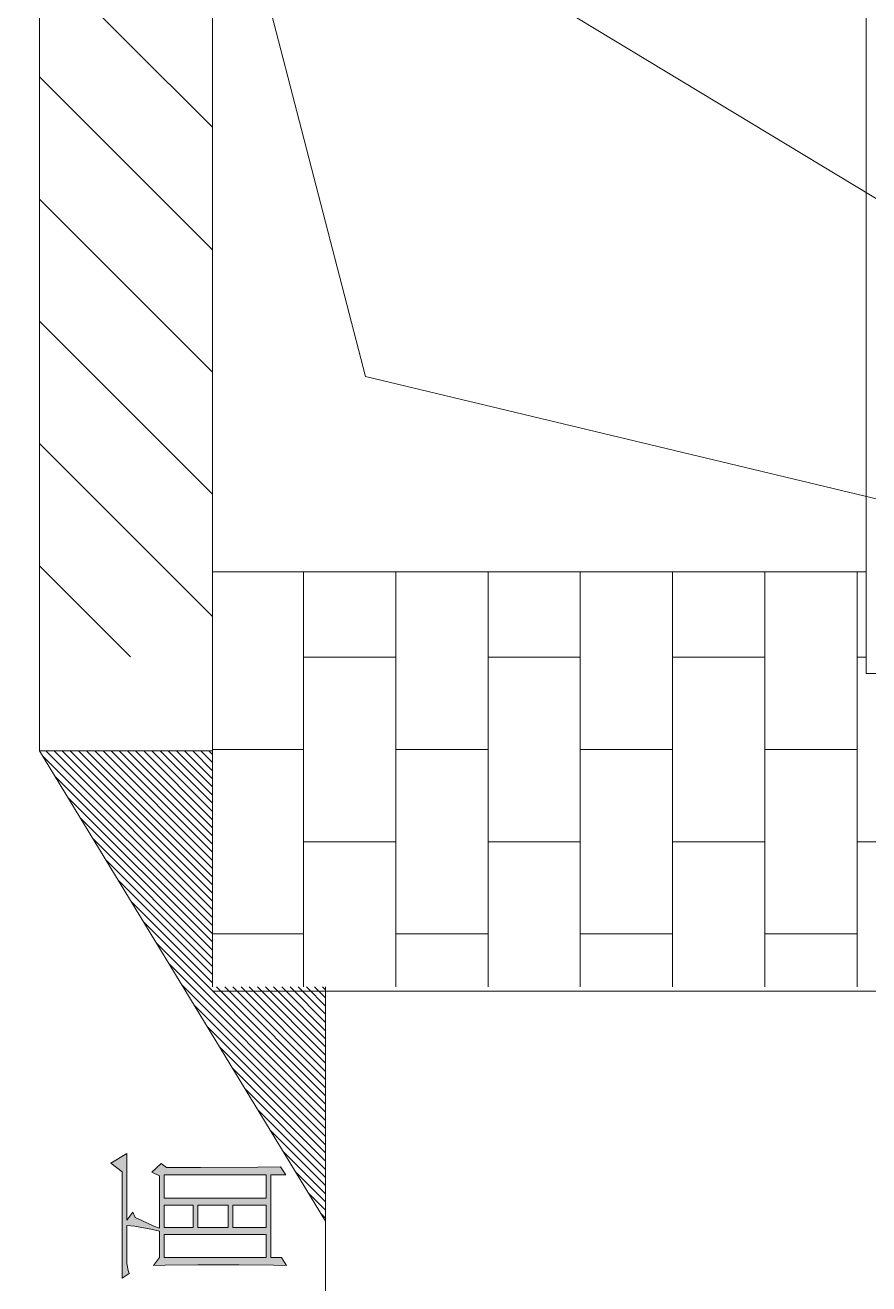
# Model space of a CAD drawing. Header units: millimetres. Extents: x 568 to 57335, y 85 to 28579.
# Drawn here: x 57029 to 57072.9, y 28231.8 to 28297.2 of the extents above; entities that cross this region are included whole.
import ezdxf

# ---------------------------------------------------------------- set-up
doc = ezdxf.new("R2010")
doc.units = ezdxf.units.MM

msp = doc.modelspace()

# ---------------------------------------------------------------- hatches: boundary and pattern name
h = msp.add_hatch(color=0)
h.paths.add_polyline_path([(57036.038, 28234.49), (57035.582, 28234.597), (57034.731, 28234.749), (57034.336, 28234.794), (57034.336, 28233.017), (57034.336, 28232.811), (57034.397, 28232.447), (57034.458, 28232.295), (57034.101, 28232.052), (57034.101, 28237.59), (57033.508, 28238.038), (57034.336, 28238.532), (57034.336, 28235.068), (57034.655, 28235.486), (57034.777, 28235.205), (57035.111, 28235.045), (57035.742, 28234.764), (57036.038, 28234.65), (57036.038, 28237.37), (57035.643, 28237.567), (57036.114, 28238.008), (57036.395, 28237.811), (57038.173, 28237.811), (57041.144, 28237.826), (57042.336, 28237.841), (57042.61, 28237.423), (57041.82, 28237.423), (57041.82, 28233.13), (57042.374, 28233.13), (57042.648, 28232.713), (57041.956, 28232.728), (57040.186, 28232.743), (57039.107, 28232.743), (57038.029, 28232.743), (57036.334, 28232.728), (57035.719, 28232.713), (57036.038, 28233.13)])
h.paths.add_polyline_path([(57036.273, 28236.207), (57041.584, 28236.207), (57041.584, 28237.423), (57036.273, 28237.423)])
h.paths.add_polyline_path([(57036.273, 28233.13), (57041.584, 28233.13), (57041.584, 28234.323), (57036.273, 28234.323)])
h.paths.add_polyline_path([(57039.844, 28234.68), (57041.584, 28234.68), (57041.584, 28235.843), (57039.844, 28235.843)])
h.paths.add_polyline_path([(57038.021, 28234.68), (57039.609, 28234.68), (57039.609, 28235.843), (57038.021, 28235.843)])
h.paths.add_polyline_path([(57036.273, 28234.68), (57037.778, 28234.68), (57037.778, 28235.843), (57036.273, 28235.843)])

# ---------------------------------------------------------------- linework, layer by layer
at = {"color": 0, "lineweight": 0}
for points in [[(57010.989, 28325.828), (57074.945, 28287.202)], [(57029.8, 28259.471), (57029.8, 28318.656)], [(57072.787, 28263.498), (57072.787, 28316.065)], [(57038.796, 28247.201), (57038.796, 28314.948)], [(57046.758, 28278.943), (57038.796, 28309.66)], [(57038.796, 28291.897), (57029.8, 28300.885)], [(57038.796, 28285.531), (57029.8, 28294.526)], [(57038.796, 28279.171), (57029.8, 28288.167)], [(57038.796, 28272.812), (57029.8, 28281.808)], [(57089.175, 28268.786), (57046.758, 28278.943)], [(57038.796, 28266.453), (57029.8, 28275.449)], [(57034.526, 28264.364), (57029.8, 28269.09)], [(57038.796, 28268.786), (57072.787, 28268.786)], [(57043.529, 28247.201), (57043.529, 28268.786)], [(57048.331, 28247.201), (57048.331, 28268.786)], [(57053.125, 28247.201), (57053.125, 28268.786)], [(57057.919, 28247.201), (57057.919, 28268.786)], [(57062.72, 28247.201), (57062.72, 28268.786)], [(57067.514, 28247.201), (57067.514, 28268.786)], [(57072.316, 28247.201), (57072.316, 28268.786)], [(57048.331, 28264.341), (57043.529, 28264.341)], [(57057.919, 28264.341), (57053.125, 28264.341)], [(57067.514, 28264.341), (57062.72, 28264.341)], [(57072.787, 28264.341), (57072.316, 28264.341)], [(57072.787, 28263.498), (57076.381, 28263.498)], [(57038.796, 28259.471), (57029.8, 28259.471)], [(57029.8, 28259.471), (57044.676, 28235.022)], [(57038.796, 28250.384), (57029.952, 28259.22)], [(57038.796, 28250.802), (57030.127, 28259.471)], [(57038.796, 28251.228), (57030.553, 28259.471)], [(57038.796, 28251.653), (57030.978, 28259.471)], [(57038.796, 28252.079), (57031.396, 28259.471)], [(57038.796, 28252.504), (57031.821, 28259.471)], [(57038.796, 28252.93), (57032.247, 28259.471)], [(57038.796, 28253.347), (57032.672, 28259.471)], [(57038.796, 28253.773), (57033.098, 28259.471)], [(57038.796, 28254.198), (57033.523, 28259.471)], [(57038.796, 28254.624), (57033.941, 28259.471)], [(57038.796, 28255.049), (57034.367, 28259.471)], [(57038.796, 28255.475), (57034.792, 28259.471)], [(57038.796, 28255.893), (57035.217, 28259.471)], [(57038.796, 28256.318), (57035.643, 28259.471)], [(57038.796, 28256.744), (57036.068, 28259.471)], [(57038.796, 28257.169), (57036.486, 28259.471)], [(57038.796, 28257.594), (57036.912, 28259.471)], [(57038.796, 28258.02), (57037.337, 28259.471)], [(57038.796, 28258.438), (57037.763, 28259.471)], [(57038.796, 28258.863), (57038.188, 28259.471)], [(57038.796, 28259.289), (57038.606, 28259.471)], [(57043.529, 28259.539), (57038.796, 28259.539)], [(57053.125, 28259.539), (57048.331, 28259.539)], [(57062.72, 28259.539), (57057.919, 28259.539)], [(57072.316, 28259.539), (57067.514, 28259.539)], [(57038.796, 28249.959), (57030.613, 28258.141)], [(57038.796, 28249.534), (57031.267, 28257.055)], [(57038.796, 28249.108), (57031.928, 28255.976)], [(57038.796, 28248.683), (57032.589, 28254.89)], [(57048.331, 28254.745), (57043.529, 28254.745)], [(57057.919, 28254.745), (57053.125, 28254.745)], [(57067.514, 28254.745), (57062.72, 28254.745)], [(57077.11, 28254.745), (57072.316, 28254.745)], [(57038.796, 28248.257), (57033.25, 28253.811)], [(57038.796, 28247.839), (57033.903, 28252.724)], [(57038.796, 28247.414), (57034.564, 28251.646)], [(57044.676, 28241.108), (57035.225, 28250.559)], [(57043.529, 28249.951), (57038.796, 28249.951)], [(57053.125, 28249.951), (57048.331, 28249.951)], [(57062.72, 28249.951), (57057.919, 28249.951)], [(57072.316, 28249.951), (57067.514, 28249.951)], [(57044.676, 28240.682), (57035.878, 28249.473)], [(57044.676, 28240.257), (57036.539, 28248.394)], [(57044.676, 28239.831), (57037.2, 28247.307)], [(57044.676, 28241.533), (57039.001, 28247.201)], [(57044.676, 28241.959), (57039.426, 28247.201)], [(57044.676, 28242.377), (57039.852, 28247.201)], [(57044.676, 28242.802), (57040.277, 28247.201)], [(57044.676, 28243.228), (57040.703, 28247.201)], [(57044.676, 28243.653), (57041.128, 28247.201)], [(57044.676, 28244.078), (57041.546, 28247.201)], [(57044.676, 28244.504), (57041.972, 28247.201)], [(57044.676, 28244.922), (57042.397, 28247.201)], [(57044.676, 28245.347), (57042.823, 28247.201)], [(57044.676, 28245.773), (57043.248, 28247.201)], [(57044.676, 28246.198), (57043.673, 28247.201)], [(57044.676, 28246.624), (57044.091, 28247.201)], [(57044.676, 28247.049), (57044.517, 28247.201)], [(57044.676, 28235.022), (57044.676, 28247.201)], [(57038.796, 28246.981), (57089.175, 28246.981)], [(57044.676, 28239.414), (57037.861, 28246.229)], [(57044.676, 28238.988), (57038.515, 28245.142)], [(57044.676, 28238.563), (57039.176, 28244.063)], [(57044.676, 28238.137), (57039.837, 28242.977)], [(57044.676, 28237.712), (57040.49, 28241.898)], [(57044.676, 28237.286), (57041.151, 28240.812)], [(57044.676, 28236.868), (57041.812, 28239.725)], [(57044.676, 28236.443), (57042.473, 28238.646)], [(57044.676, 28236.018), (57043.126, 28237.56)], [(57044.676, 28235.592), (57043.787, 28236.481)], [(57044.676, 28235.167), (57044.448, 28235.395)], [(57044.676, 28235.022), (57044.676, 28207.048)]]:
    msp.add_lwpolyline(points, dxfattribs=at)
for points in [[(57036.038, 28234.49), (57035.582, 28234.597), (57034.731, 28234.749), (57034.336, 28234.794), (57034.336, 28233.017), (57034.336, 28232.811), (57034.397, 28232.447), (57034.458, 28232.295), (57034.101, 28232.052), (57034.101, 28237.59), (57033.508, 28238.038), (57034.336, 28238.532), (57034.336, 28235.068), (57034.655, 28235.486), (57034.777, 28235.205), (57035.111, 28235.045), (57035.742, 28234.764), (57036.038, 28234.65), (57036.038, 28237.37), (57035.643, 28237.567), (57036.114, 28238.008), (57036.395, 28237.811), (57038.173, 28237.811), (57041.144, 28237.826), (57042.336, 28237.841), (57042.61, 28237.423), (57041.82, 28237.423), (57041.82, 28233.13), (57042.374, 28233.13), (57042.648, 28232.713), (57041.956, 28232.728), (57040.186, 28232.743), (57039.107, 28232.743), (57038.029, 28232.743), (57036.334, 28232.728), (57035.719, 28232.713), (57036.038, 28233.13)], [(57036.273, 28236.207), (57041.584, 28236.207), (57041.584, 28237.423), (57036.273, 28237.423)], [(57036.273, 28234.68), (57037.778, 28234.68), (57037.778, 28235.843), (57036.273, 28235.843)], [(57038.021, 28234.68), (57039.609, 28234.68), (57039.609, 28235.843), (57038.021, 28235.843)], [(57039.844, 28234.68), (57041.584, 28234.68), (57041.584, 28235.843), (57039.844, 28235.843)], [(57036.273, 28233.13), (57041.584, 28233.13), (57041.584, 28234.323), (57036.273, 28234.323)]]:
    msp.add_lwpolyline(points, close=True, dxfattribs=at)

doc.saveas('drawing.dxf')
